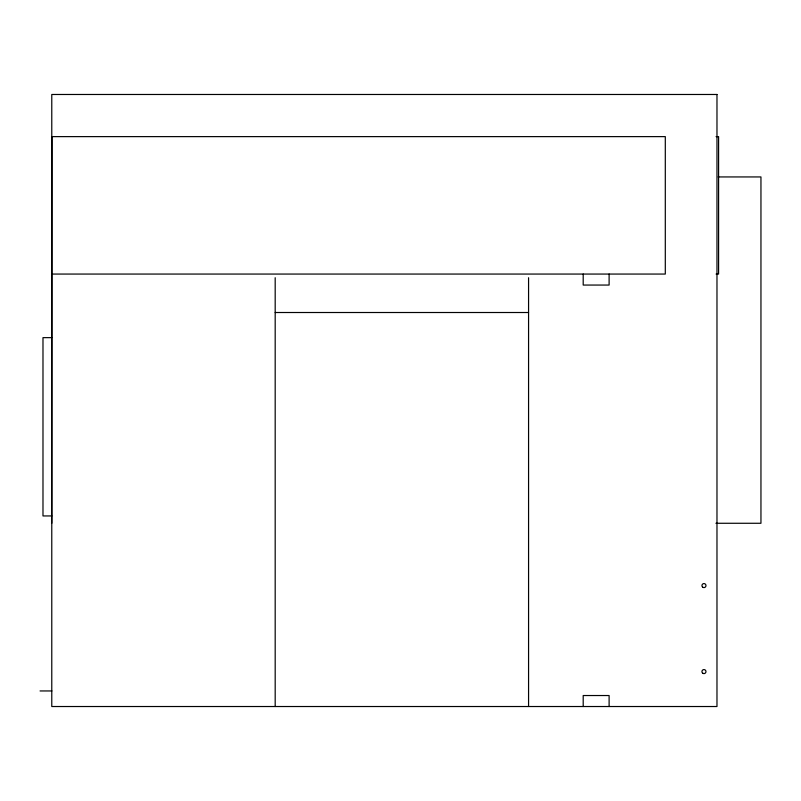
<?xml version="1.0" encoding="UTF-8"?>
<svg xmlns="http://www.w3.org/2000/svg" width="801" height="801" viewBox="0 0 801 801"><rect width="100%" height="100%" fill="white"/><g stroke="black" fill="none" stroke-linecap="round" stroke-linejoin="round"><path stroke-width="1.2" d="M51.775 136.621L665.301 136.621L665.301 274.062L51.775 274.062M716.094 136.621L718.587 136.621L718.587 274.062L716.094 274.062M718.197 176.941L760.95 176.941L760.95 523.273L715.924 523.273M275.184 312.51L528.57 312.51M51.775 337.642L42.984 337.642L42.984 515.944L51.775 515.944M40.05 690.953L51.895 690.953M51.775 523.273L51.955 136.621M609.11 274.062L609.11 285.056L583.198 285.056L583.198 274.062M609.11 706.522L609.11 695.528L583.198 695.528L583.198 706.522M528.57 277.727L528.57 706.522M275.184 277.727L275.184 706.522M716.975 94.478L51.775 94.478L51.775 706.522L716.975 706.522L716.975 94.478M702.948 673.341A2.013 2.013 0 0 0 705.971 671.588A2.013 2.013 0 0 0 702.948 669.846A2.013 2.013 0 0 0 702.948 673.341M702.537 587.003A2.013 2.013 0 0 0 705.911 586.102A2.013 2.013 0 0 0 703.438 583.639A2.013 2.013 0 0 0 702.537 587.003"/></g></svg>
